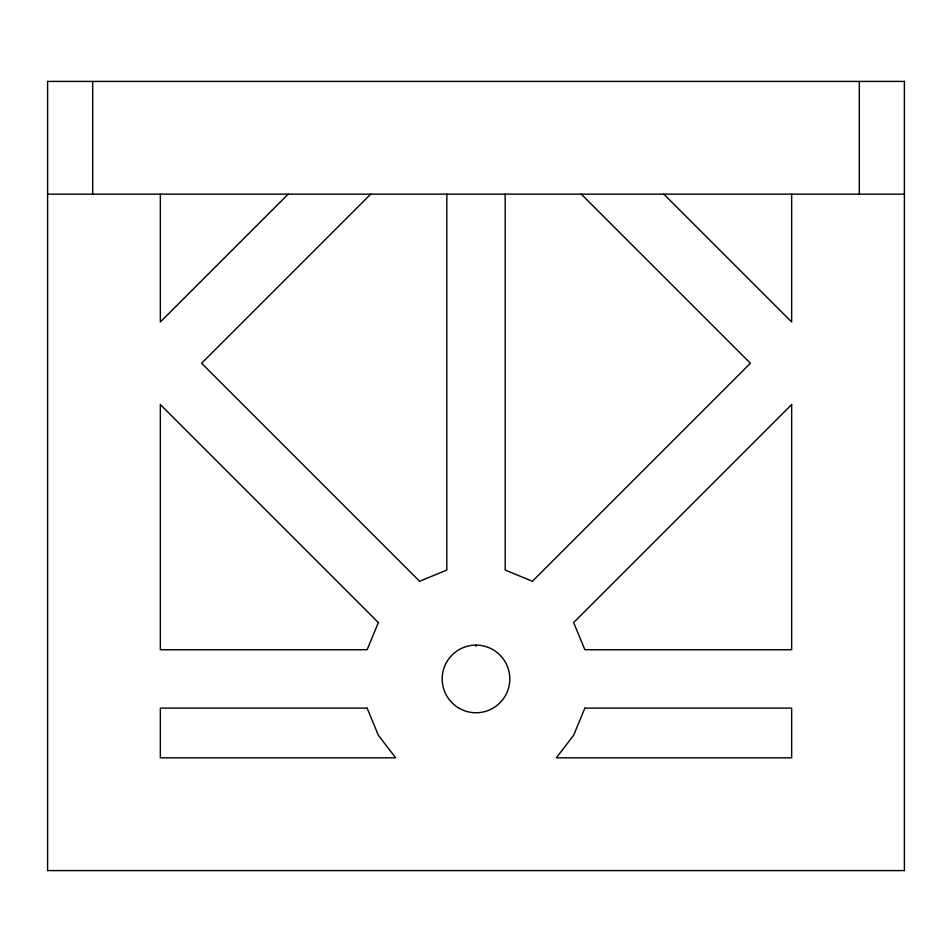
<?xml version="1.0" encoding="UTF-8"?>
<svg xmlns="http://www.w3.org/2000/svg" width="952" height="952" viewBox="0 0 952 952"><rect width="100%" height="100%" fill="white"/><g stroke="black" fill="none" stroke-linecap="round" stroke-linejoin="round"><path stroke-width="1.43" d="M288.182 194.16L160.341 322.002L160.341 194.16M370.709 194.16L201.598 363.259L419.63 581.291L446.821 570.034L446.821 194.16M47.6 194.16L904.4 194.16M663.818 194.16L791.659 322.002L791.659 194.16M581.291 194.16L750.402 363.259L532.37 581.291L505.179 570.034L505.179 194.16M859.311 81.42L859.311 194.16M476 645.111L476 646.253M92.689 81.42L92.689 194.16M378.372 622.56L367.103 649.752L160.341 649.752L160.341 404.529L378.372 622.56M584.897 708.109L573.628 735.289L556.337 757.84L791.659 757.84L791.659 708.109L584.897 708.109M791.659 404.529L573.628 622.56L584.897 649.752L791.659 649.752L791.659 404.529M904.4 81.42L47.6 81.42L47.6 870.58L904.4 870.58L904.4 81.42M367.103 708.109L160.341 708.109L160.341 757.84L395.663 757.84L378.372 735.289L367.103 708.109M459.09 708.217A33.82 33.82 0 0 0 509.82 678.931A33.82 33.82 0 0 0 459.09 649.633A33.82 33.82 0 0 0 459.09 708.217"/></g></svg>
